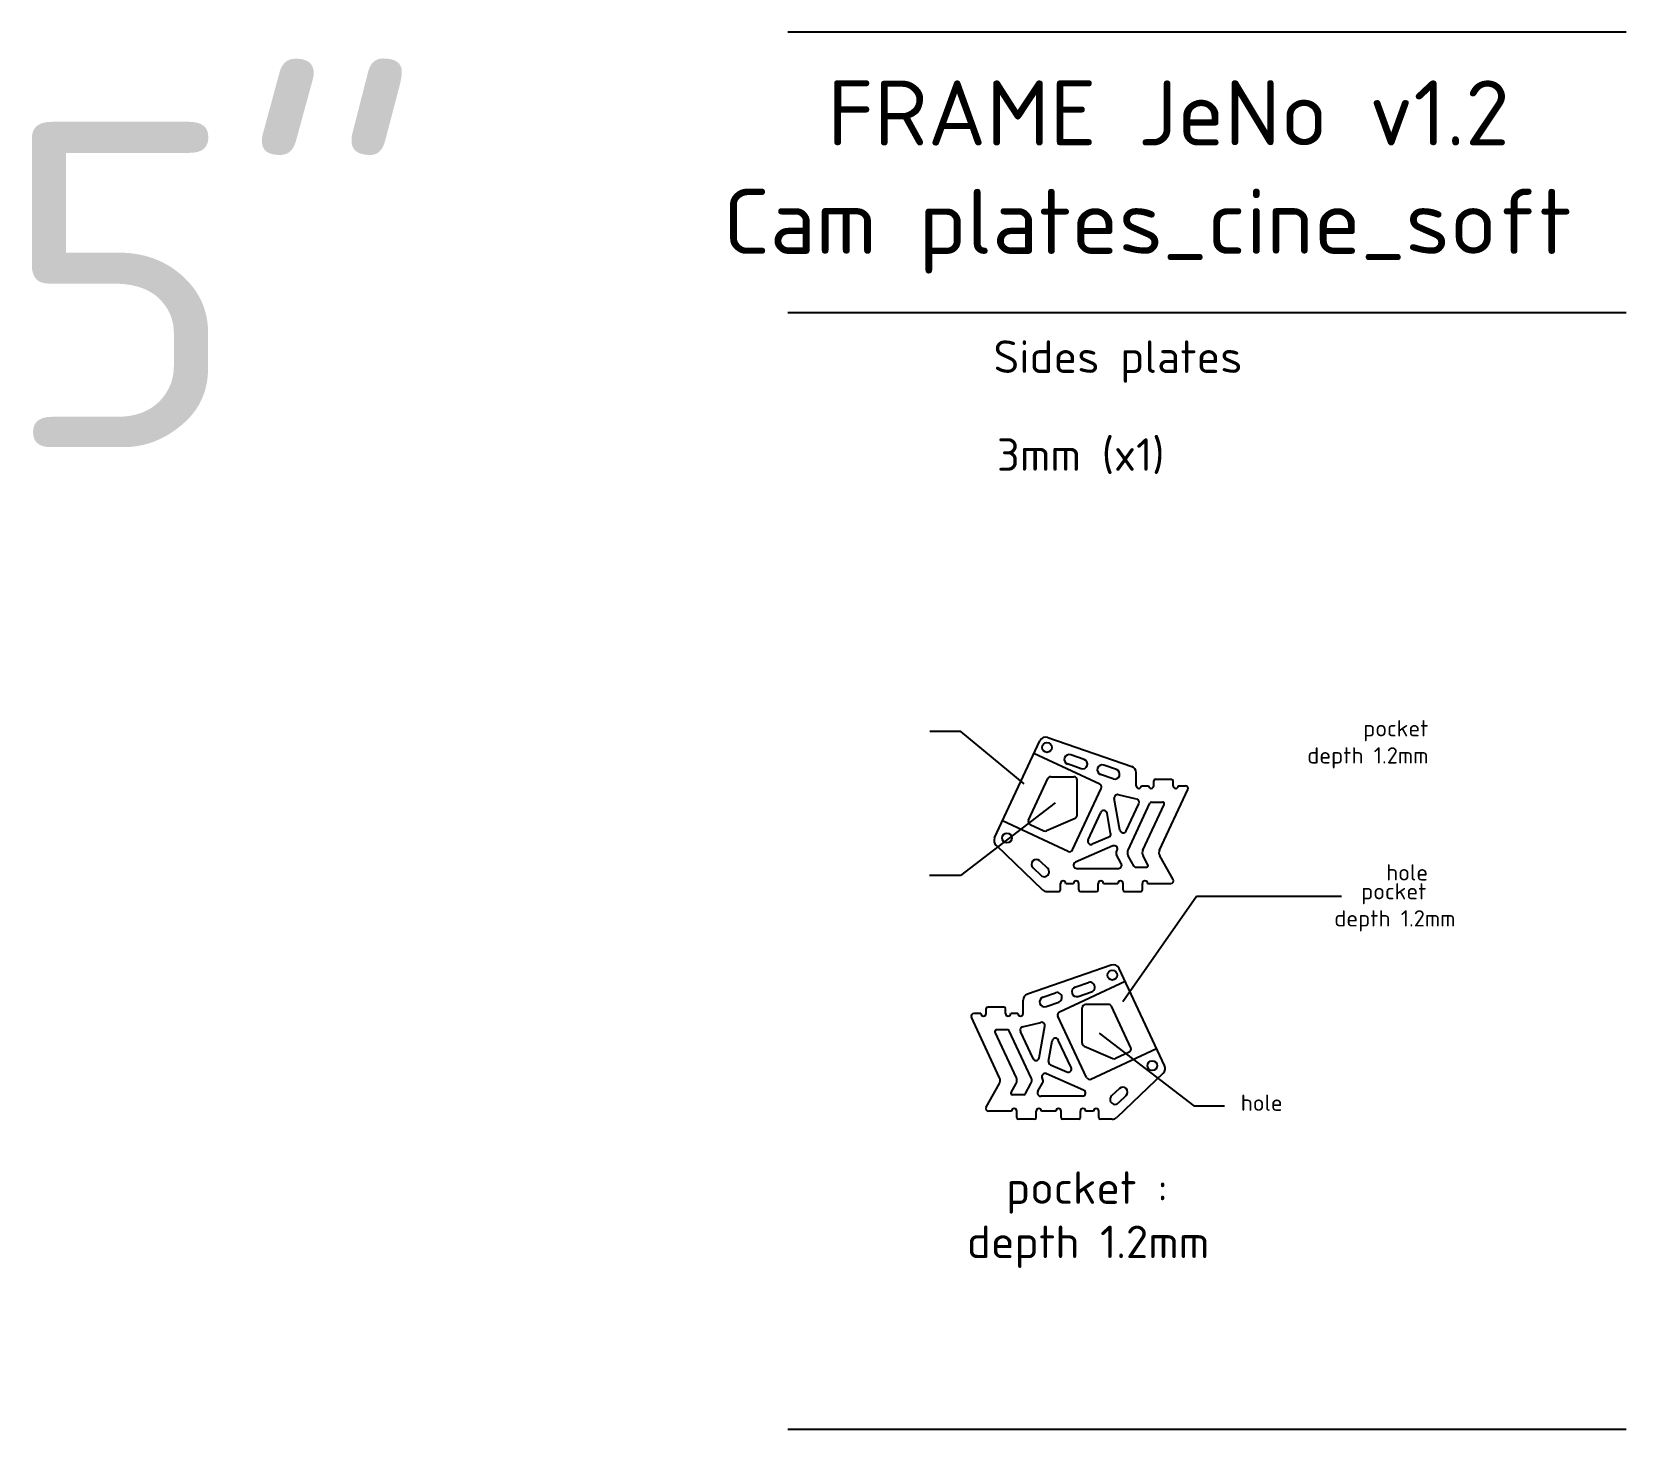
# Model space of a CAD drawing. Header units: millimetres. Extents: x -232 to 258, y 0 to 429.
import ezdxf

# ---------------------------------------------------------------- set-up
doc = ezdxf.new("R2010")
doc.units = ezdxf.units.MM
doc.linetypes.add('JIS_09_08', pattern=[10.75, 8, -0.55, 0.55, -0.55, 0.55, -0.55])
doc.layers.add('Calque1', color=150, linetype='Continuous')
doc.layers.add('Calque3', color=1, linetype='Continuous')
doc.styles.get("Standard").update_dxf_attribs({"font": 'arial.ttf'})

msp = doc.modelspace()

# ---------------------------------------------------------------- linework, layer by layer
for p, q in [((53.16, 214.45), (43.69, 214.45)), ((72.62, 198.36), (53.16, 214.45)), ((82.11, 192.52), (53.03, 170.15)), ((53.03, 170.15), (43.56, 170.15)), ((102.99, 131.44), (125.56, 163.8)), ((125.56, 163.8), (170.18, 163.8)), ((95.68, 121.72), (124.75, 99.34)), ((124.75, 99.34), (134.23, 99.34))]:
    msp.add_line(p, q)
at = {"layer": 'Calque1'}
for p, q in [((0, 429.49), (257.59, 429.49)), ((0, 343.2), (257.59, 343.2)), ((63.56, 181.74), (77.49, 211.59)), ((79.95, 212.63), (105.7, 203.7)), ((91.08, 205.85), (86.95, 207.28)), ((90.1, 203.01), (85.97, 204.45)), ((99.97, 199.91), (96.1, 201.26)), ((100.96, 202.75), (97.08, 204.09)), ((107.05, 197.74), (107.05, 201.81)), ((73.96, 187.19), (79.91, 199.95)), ((80.81, 200.53), (87.9, 200.53)), ((88.9, 188.65), (88.9, 199.53)), ((108.65, 197.74), (110.84, 197.74)), ((112.44, 197.74), (112.44, 199.24)), ((112.94, 199.74), (117.89, 199.74)), ((114.24, 178.01), (122.91, 196.6)), ((118.39, 197.74), (118.39, 199.24)), ((119.99, 197.74), (122.18, 197.74)), ((102.07, 184.11), (100.33, 193.85)), ((107.2, 193.65), (101.54, 195)), ((103.96, 183.87), (107.87, 192.25)), ((104.54, 178.01), (111.27, 192.45)), ((109.1, 178.01), (115.63, 192.03)), ((111.73, 192.74), (115.18, 192.74)), ((88.3, 187.73), (79.48, 183.89)), ((92.27, 181.12), (96.2, 189.56)), ((99.21, 183.07), (98.09, 189.31)), ((74.45, 185.86), (78.66, 183.9)), ((98.62, 181.98), (93.58, 179.78)), ((63.99, 179.45), (78.25, 165.79)), ((99.88, 179.26), (88.42, 174.26)), ((100.96, 177.42), (101.19, 177.92)), ((102.49, 173.84), (100.99, 176.51)), ((75.37, 172.54), (77.78, 170.23)), ((77.44, 174.71), (79.85, 172.4)), ((88.82, 172.35), (101.62, 172.35)), ((106.4, 172.99), (104.61, 176.19)), ((106.84, 172.74), (110.25, 172.74)), ((110.68, 173.48), (109.16, 176.19)), ((118.38, 168.93), (114.31, 176.19)), ((83.79, 165.74), (83.79, 167.74)), ((85.39, 167.74), (87.82, 167.74)), ((89.42, 165.74), (89.42, 167.74)), ((95.37, 165.74), (95.37, 167.74)), ((96.97, 167.74), (101.41, 167.74)), ((103.01, 165.74), (103.01, 167.74)), ((108.96, 165.74), (108.96, 167.74)), ((110.56, 167.74), (117.68, 167.74)), ((79.63, 165.24), (83.29, 165.24)), ((89.92, 165.24), (94.87, 165.24)), ((103.51, 165.24), (108.46, 165.24)), ((99.38, 142.65), (73.63, 133.71)), ((88.25, 135.86), (92.38, 137.29)), ((115.77, 111.75), (101.85, 141.6)), ((78.38, 132.76), (82.26, 134.11)), ((89.24, 133.03), (93.37, 134.46)), ((59.34, 127.75), (57.15, 127.75)), ((60.94, 127.75), (60.94, 129.25)), ((66.39, 129.75), (61.44, 129.75)), ((66.89, 127.75), (66.89, 129.25)), ((70.69, 127.75), (68.49, 127.75)), ((72.29, 127.75), (72.29, 131.82)), ((79.36, 129.93), (83.24, 131.27)), ((90.44, 118.66), (90.44, 129.54)), ((98.52, 130.54), (91.44, 130.54)), ((105.37, 117.2), (99.43, 129.96)), ((65.1, 108.03), (56.43, 126.61)), ((67.61, 122.75), (64.16, 122.75)), ((74.79, 108.03), (68.06, 122.46)), ((72.14, 123.66), (77.79, 125.01)), ((77.27, 114.13), (79.01, 123.86)), ((70.24, 108.03), (63.7, 122.04)), ((75.37, 113.88), (71.46, 122.27)), ((80.13, 113.09), (81.24, 119.32)), ((87.07, 111.13), (83.13, 119.57)), ((91.04, 117.74), (99.85, 113.9)), ((104.89, 115.88), (100.68, 113.91)), ((78.38, 107.44), (78.15, 107.93)), ((79.46, 109.27), (90.91, 104.28)), ((80.71, 111.99), (85.76, 109.79)), ((115.34, 109.46), (101.09, 95.81)), ((60.96, 98.94), (65.03, 106.2)), ((68.65, 103.5), (70.17, 106.2)), ((72.94, 103.01), (74.73, 106.2)), ((76.85, 103.85), (78.35, 106.52)), ((101.9, 104.72), (99.48, 102.41)), ((72.5, 102.75), (69.09, 102.75)), ((90.51, 102.36), (77.72, 102.36)), ((103.97, 102.55), (101.56, 100.24)), ((68.78, 97.75), (61.66, 97.75)), ((70.38, 95.75), (70.38, 97.75)), ((75.83, 95.25), (70.88, 95.25)), ((76.33, 95.75), (76.33, 97.75)), ((82.36, 97.75), (77.93, 97.75)), ((83.96, 95.75), (83.96, 97.75)), ((89.41, 95.25), (84.46, 95.25)), ((89.91, 95.75), (89.91, 97.75)), ((93.95, 97.75), (91.51, 97.75)), ((95.55, 95.75), (95.55, 97.75)), ((99.7, 95.25), (96.05, 95.25)), ((0, 0), (257.59, 0))]:
    msp.add_line(p, q, dxfattribs=at)
for centre in [(79.63, 209.53), (67.36, 181.67), (99.71, 139.54), (111.98, 111.69)]:
    msp.add_circle(centre, 1.5, dxfattribs=at)
for centre, radius, start, end in [((79.3, 210.74), 2, 70.8686, 155), ((86.46, 205.86), 1.5, 70.8686, 250.8686), ((90.59, 204.43), 1.5, 250.8686, 70.8686), ((96.59, 202.68), 1.5, 70.8686, 250.8686), ((100.47, 201.33), 1.5, 250.8686, 70.8686), ((105.05, 201.81), 2, 0, 70.8686), ((80.81, 199.53), 1, 90, 155.01), ((87.9, 199.53), 1, 0, 90), ((107.85, 197.74), 0.8, 180, 0), ((111.64, 197.74), 0.8, 180, 0), ((112.94, 199.24), 0.5, 90, 180), ((117.89, 199.24), 0.5, 0, 90), ((119.19, 197.74), 0.8, 180, 0), ((122.18, 196.94), 0.8, 335, 90), ((101.31, 194.03), 1, 76.5852, 190.1486), ((106.97, 192.68), 1, 335, 76.5852), ((111.73, 192.24), 0.5, 90, 155), ((115.18, 192.24), 0.5, 335, 90), ((74.87, 186.77), 1, 155.01, 245.01), ((87.9, 188.65), 1, 293.5469, 0), ((97.11, 189.14), 1, 10.1486, 155.01), ((65.38, 180.89), 2, 155, 226.2419), ((79.08, 184.81), 1, 245.01, 293.5469), ((98.23, 182.9), 1, 293.5469, 10.1486), ((103.06, 184.29), 1, 190.1486, 335), ((93.18, 180.7), 1, 155.01, 293.5469), ((100.28, 178.34), 1, 335, 113.5469), ((101.86, 177), 1, 155, 209.2621), ((106.35, 177.17), 2, 155, 209.2621), ((110.91, 177.17), 2, 155, 209.2621), ((116.05, 177.17), 2, 155, 209.2621), ((76.4, 173.62), 1.5, 46.2419, 226.2419), ((78.82, 171.31), 1.5, 226.2419, 46.2419), ((88.82, 173.35), 1, 113.5469, 270), ((101.62, 173.35), 1, 270, 29.2621), ((106.84, 173.24), 0.5, 209.2621, 270), ((110.25, 173.24), 0.5, 270, 29.2621), ((84.59, 167.74), 0.8, 0, 180), ((88.62, 167.74), 0.8, 0, 180), ((96.17, 167.74), 0.8, 0, 180), ((102.21, 167.74), 0.8, 0, 180), ((109.76, 167.74), 0.8, 0, 180), ((117.68, 168.54), 0.8, 270, 29.2621), ((79.63, 167.24), 2, 226.2419, 270), ((83.29, 165.74), 0.5, 270, 0), ((89.92, 165.74), 0.5, 180, 270), ((94.87, 165.74), 0.5, 270, 0), ((103.51, 165.74), 0.5, 180, 270), ((108.46, 165.74), 0.5, 270, 0), ((100.04, 140.76), 2, 25, 109.1314), ((92.87, 135.88), 1.5, 289.1314, 109.1314), ((74.29, 131.82), 2, 109.1314, 180), ((78.87, 131.34), 1.5, 109.1314, 289.1314), ((82.75, 132.69), 1.5, 289.1314, 109.1314), ((88.75, 134.44), 1.5, 109.1314, 289.1314), ((57.15, 126.95), 0.8, 90, 205), ((60.14, 127.75), 0.8, 180, 0), ((61.44, 129.25), 0.5, 90, 180), ((66.39, 129.25), 0.5, 0, 90), ((67.69, 127.75), 0.8, 180, 0), ((71.49, 127.75), 0.8, 180, 0), ((91.44, 129.54), 1, 90, 180), ((98.52, 129.54), 1, 24.99, 90), ((64.16, 122.25), 0.5, 90, 205), ((67.61, 122.25), 0.5, 25, 90), ((72.37, 122.69), 1, 103.4148, 205), ((78.02, 124.04), 1, 349.8514, 103.4148), ((82.23, 119.15), 1, 24.99, 169.8514), ((91.44, 118.66), 1, 180, 246.4531), ((76.28, 114.3), 1, 205, 349.8514), ((81.11, 112.91), 1, 169.8514, 246.4531), ((100.25, 114.82), 1, 246.4531, 294.99), ((104.47, 116.78), 1, 294.99, 24.99), ((63.28, 107.18), 2, 330.7379, 25), ((68.43, 107.18), 2, 330.7379, 25), ((72.98, 107.18), 2, 330.7379, 25), ((79.06, 108.35), 1, 66.4531, 205), ((86.16, 110.71), 1, 246.4531, 24.99), ((113.96, 110.9), 2, 313.7581, 25), ((69.09, 103.25), 0.5, 150.7379, 270), ((72.5, 103.25), 0.5, 270, 330.7379), ((77.72, 103.36), 1, 150.7379, 270), ((77.47, 107.01), 1, 330.7379, 25), ((90.51, 103.36), 1, 270, 66.4531), ((102.93, 103.64), 1.5, 313.7581, 133.7581), ((61.66, 98.55), 0.8, 150.7379, 270), ((69.58, 97.75), 0.8, 0, 180), ((77.13, 97.75), 0.8, 0, 180), ((83.16, 97.75), 0.8, 0, 180), ((90.71, 97.75), 0.8, 0, 180), ((94.75, 97.75), 0.8, 0, 180), ((100.52, 101.33), 1.5, 133.7581, 313.7581), ((70.88, 95.75), 0.5, 180, 270), ((75.83, 95.75), 0.5, 270, 0), ((84.46, 95.75), 0.5, 180, 270), ((89.41, 95.75), 0.5, 270, 0), ((96.05, 95.75), 0.5, 180, 270), ((99.7, 97.25), 2, 270, 313.7581)]:
    msp.add_arc(centre, radius, start, end, dxfattribs=at)
at = {"layer": 'Calque3'}
for p, q in [((95.84, 198.24), (75.65, 207.66)), ((87.52, 178.04), (96.32, 196.92)), ((86.2, 177.56), (66.01, 186.97)), ((83.5, 128.26), (103.68, 137.67)), ((91.81, 108.05), (83.01, 126.93)), ((93.14, 107.57), (113.33, 116.98))]:
    msp.add_line(p, q, dxfattribs=at)
for centre, start, end in [((95.42, 197.34), 335.01, 65), ((86.62, 178.46), 245, 335.01), ((83.92, 127.35), 115, 204.99), ((92.72, 108.48), 204.99, 295)]:
    msp.add_arc(centre, 1, start, end, dxfattribs=at)

# ---------------------------------------------------------------- texts
at = {"linetype": 'JIS_09_08'}
for s, width, insert, char_height, attachment_point in [('{\\fISOCPEUR|b0|i0|c0|p34;5"}', 327.7561, (-241.54, 401.84), 100, 1), ('\\pi244.75339;{\\fISOCPEUR|b0|i0|c0|p34;FRAME JeNo v1.2\\P\\pi212.75339;Cam plates_cine_soft}', 689.5068, (-232.62, 414.57), 20, 1), ('{\\fISOCPEUR|b0|i0|c0|p34;Sides plates}', 327.7561, (63.21, 334.65), 10, 1), ('{\\fISOCPEUR|b0|i0|c0|p34;3mm (x1)}', 327.7561, (64.26, 304.56), 10, 1), ('{\\fISOCPEUR|b0|i0|c0|p34;pocket \\Pdepth 1.2mm }', 327.7561, (196.86, 217.93), 5, 3), ('{\\fISOCPEUR|b0|i0|c0|p34;hole}', 327.7561, (196.74, 173.63), 5, 3), ('\\pi154.37807;{\\fISOCPEUR|b0|i0|c0|p34;pocket \\P\\pi146.12807;depth 1.2mm }', 327.7561, (21.79, 167.84), 5, 1), ('\\pi158.12807;{\\fISOCPEUR|b0|i0|c0|p34;hole}', 327.7561, (-18.95, 102.82), 5, 1), ('\\pi140.37807;{\\fISOCPEUR|b0|i0|c0|p34;pocket :\\P\\pi128.37807;depth 1.2mm }', 327.7561, (-73.32, 79.24), 10, 1)]:
    msp.add_mtext_dynamic_manual_height_columns(s, width=width, gutter_width=12.5, heights=[0], dxfattribs=dict(at, insert=insert, char_height=char_height, attachment_point=attachment_point))

doc.saveas('drawing.dxf')
